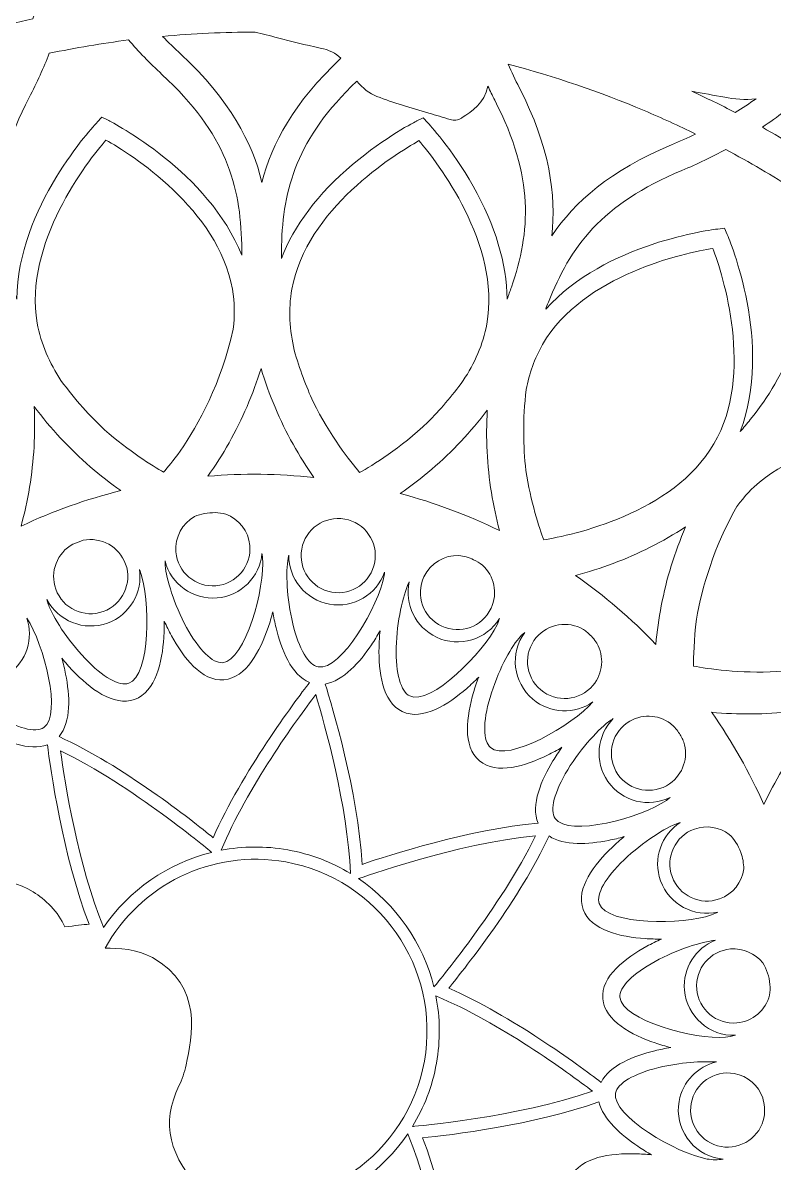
# Model space of a CAD drawing. Header units: millimetres. Extents: x -1844 to 2932, y -490 to 399.
# Drawn here: x 677.3 to 817.2, y -109.4 to 102.8 of the extents above; entities that cross this region are included whole.
import ezdxf

# ---------------------------------------------------------------- set-up
doc = ezdxf.new("R2010")
doc.units = ezdxf.units.MM
doc.header["$MEASUREMENT"] = 0
doc.layers.add('Layer 4', color=7, linetype='Continuous')

msp = doc.modelspace()

# ---------------------------------------------------------------- linework, layer by layer
at = {"layer": 'Layer 4', "lineweight": 0}
for points, knots in [([(535.91, 398.64), (290.42, 398.64), (91.41, 199.63), (91.41, -45.86), (91.41, -291.35), (290.42, -490.36), (535.91, -490.36), (781.4, -490.36), (980.41, -291.35), (980.41, -45.86), (980.41, 199.63), (781.4, 398.64), (535.91, 398.64)], [0, 0, 0, 0, 1, 1, 1, 2, 2, 2, 3, 3, 3, 4, 4, 4, 4]), ([(683.02, 119.7), (682.35, 115.16), (681.18, 109.58), (679.14, 103.52), (667.68, 101.01), (656.47, 97.45), (645.57, 92.84), (641.52, 91.12), (637.54, 89.28), (633.64, 87.3), (628.17, 90.66), (623.68, 94.23), (620.25, 97.3), (626.54, 100.77), (633.03, 103.93), (639.7, 106.75), (653.7, 112.67), (668.18, 117), (683.02, 119.7)], [0, 0, 0, 0, 1, 1, 1, 2, 2, 2, 3, 3, 3, 4, 4, 4, 5, 5, 5, 6, 6, 6, 6]), ([(720.54, 101.09), (721.93, 100.75), (723.33, 100.38), (724.7, 100.03), (727.28, 99.36), (729.95, 98.67), (732.64, 98.12), (734.29, 97.78), (735.53, 97.18), (736.52, 96.2), (727.71, 87.99), (723.66, 80.33), (721.81, 73.12), (720, 80.54), (715.89, 88.45), (706.7, 96.97), (705.52, 98.06), (704.39, 99.18), (703.31, 100.29), (709.01, 100.82), (714.75, 101.08), (720.54, 101.09)], [0, 0, 0, 0, 1, 1, 1, 2, 2, 2, 3, 3, 3, 4, 4, 4, 5, 5, 5, 6, 6, 6, 7, 7, 7, 7]), ([(696.98, 99.61), (698.85, 97.48), (700.91, 95.33), (703.21, 93.2), (715.18, 82.12), (717.79, 72.54), (718.04, 61.57), (718.05, 60.89), (718.06, 60.22), (718.05, 59.56), (711.94, 75.02), (694.02, 84.25), (693.18, 84.68), (693.18, 84.68), (692.04, 85.26), (692.04, 85.26), (692.04, 85.26), (691.16, 84.33), (691.16, 84.33), (690.5, 83.63), (676.25, 68.36), (676.2, 51.36), (675.86, 52.27), (675.52, 53.18), (675.21, 54.13), (671.74, 64.54), (670.97, 74.44), (678.49, 88.9), (679.96, 91.72), (681.19, 94.47), (682.23, 97.13), (687.11, 98.15), (692.03, 98.98), (696.98, 99.61)], [0, 0, 0, 0, 1, 1, 1, 2, 2, 2, 3, 3, 3, 4, 4, 4, 5, 5, 5, 6, 6, 6, 7, 7, 7, 8, 8, 8, 9, 9, 9, 10, 10, 10, 11, 11, 11, 11]), ([(802.52, 82.11), (801.07, 81.41), (799.57, 80.72), (798.02, 80.08), (786.59, 75.34), (780.02, 69.43), (775.74, 63.18), (776.58, 70.78), (775.43, 79.62), (769.7, 90.76), (768.95, 92.21), (768.27, 93.66), (767.63, 95.09), (776.23, 92.85), (784.69, 89.98), (792.95, 86.48), (796.19, 85.11), (799.38, 83.65), (802.52, 82.11)], [0, 0, 0, 0, 1, 1, 1, 2, 2, 2, 3, 3, 3, 4, 4, 4, 5, 5, 5, 6, 6, 6, 6]), ([(768.25, 53.62), (767.99, 52.87), (767.72, 52.13), (767.45, 51.41), (767.39, 57.95), (765.24, 65.11), (761.1, 72.43), (757.16, 79.39), (752.86, 84.01), (752.68, 84.2), (752.68, 84.2), (751.8, 85.14), (751.8, 85.14), (751.8, 85.14), (750.66, 84.56), (750.66, 84.56), (750.42, 84.45), (744.79, 81.6), (738.68, 76.44), (732.25, 71.01), (727.76, 65.04), (725.43, 58.92), (725.43, 59.7), (725.43, 60.48), (725.45, 61.28), (725.75, 71.95), (728.28, 81.28), (739.46, 91.92), (740.54, 90.66), (741.87, 89.64), (743.2, 89.12), (746.35, 87.9), (749.51, 86.97), (752.87, 85.99), (754.16, 85.61), (755.5, 85.21), (756.85, 84.8), (757.55, 84.58), (758.32, 84.69), (758.94, 85.09), (758.94, 85.09), (759.1, 85.19), (759.1, 85.19), (760.8, 86.28), (763.31, 87.9), (763.86, 91), (764.27, 90.15), (764.69, 89.28), (765.13, 88.42), (765.13, 88.42), (765.13, 88.42), (765.13, 88.42), (772.59, 73.91), (771.77, 64.02), (768.25, 53.62)], [0, 0, 0, 0, 1, 1, 1, 2, 2, 2, 3, 3, 3, 4, 4, 4, 5, 5, 5, 6, 6, 6, 7, 7, 7, 8, 8, 8, 9, 9, 9, 10, 10, 10, 11, 11, 11, 12, 12, 12, 13, 13, 13, 14, 14, 14, 15, 15, 15, 16, 16, 16, 17, 17, 17, 18, 18, 18, 18]), ([(813.78, 88.65), (812.53, 87.8), (811.23, 86.95), (809.87, 86.12), (807.23, 87.5), (804.55, 88.81), (801.84, 90.07), (803.89, 89.68), (805.93, 89.31), (807.95, 88.96), (809.66, 88.67), (811.74, 88.4), (813.78, 88.65)], [0, 0, 0, 0, 1, 1, 1, 2, 2, 2, 3, 3, 3, 4, 4, 4, 4]), ([(822.51, 89.14), (821.96, 86.35), (821.51, 83.18), (821.24, 79.68), (819.17, 80.95), (817.07, 82.18), (814.95, 83.37), (817.84, 85.33), (820.36, 87.29), (822.51, 89.14)], [0, 0, 0, 0, 1, 1, 1, 2, 2, 2, 3, 3, 3, 3]), ([(692.52, 27.09), (689.85, 29.59), (687.05, 32.63), (684.41, 36.26), (682.3, 39.47), (680.67, 43.04), (679.99, 46.94), (677.41, 61.81), (689.39, 77.05), (692.78, 81), (697.3, 78.42), (713.72, 68.12), (716.31, 53.25), (716.74, 50.75), (716.76, 48.24), (716.48, 45.78), (714.23, 35.76), (710.01, 28.06), (706.6, 23.1), (705.33, 21.37), (704.23, 20.03), (703.52, 19.19), (701.48, 20.35), (697.03, 23.08), (692.52, 27.09)], [0, 0, 0, 0, 1, 1, 1, 2, 2, 2, 3, 3, 3, 4, 4, 4, 5, 5, 5, 6, 6, 6, 7, 7, 7, 8, 8, 8, 8]), ([(740, 19.13), (738.3, 21.13), (734.43, 26.02), (731.35, 32.28), (730.04, 35.13), (728.82, 38.34), (727.83, 41.88), (726.98, 45.56), (726.69, 49.42), (727.38, 53.25), (730.03, 68.1), (746.51, 78.33), (751.04, 80.88), (754.41, 76.91), (766.32, 61.61), (763.66, 46.76), (762.98, 42.93), (761.37, 39.41), (759.28, 36.24), (757.14, 33.28), (754.89, 30.7), (752.68, 28.48), (747.62, 23.67), (742.29, 20.42), (740, 19.13)], [0, 0, 0, 0, 1, 1, 1, 2, 2, 2, 3, 3, 3, 4, 4, 4, 5, 5, 5, 6, 6, 6, 7, 7, 7, 8, 8, 8, 8]), ([(821.03, 71.66), (821.09, 68.83), (821.29, 65.85), (821.69, 62.74), (823.73, 46.56), (819.58, 37.55), (812.71, 28.98), (812.09, 28.2), (811.45, 27.46), (810.81, 26.73), (817.07, 42.79), (808.81, 62.51), (808.42, 63.41), (808.42, 63.41), (807.92, 64.58), (807.92, 64.58), (807.92, 64.58), (806.65, 64.43), (806.65, 64.43), (805.71, 64.33), (785.72, 61.88), (774.62, 49.5), (774.78, 49.94), (774.94, 50.37), (775.12, 50.81), (779.15, 61.02), (784.93, 69.1), (799.99, 75.34), (802.91, 76.55), (805.62, 77.87), (808.13, 79.23), (812.54, 76.88), (816.84, 74.36), (821.03, 71.66)], [0, 0, 0, 0, 1, 1, 1, 2, 2, 2, 3, 3, 3, 4, 4, 4, 5, 5, 5, 6, 6, 6, 7, 7, 7, 8, 8, 8, 9, 9, 9, 10, 10, 10, 11, 11, 11, 11]), ([(805.75, 60.84), (807.56, 55.96), (813.52, 37.51), (805.94, 24.46), (798.36, 11.41), (779.38, 7.44), (774.25, 6.59), (773.45, 8.77), (771.82, 13.64), (770.93, 19.53), (770.44, 23.93), (770.32, 29.01), (770.99, 34.56), (771.56, 37.48), (772.53, 40.34), (774.06, 42.97), (781.64, 56.02), (800.62, 59.99), (805.75, 60.84)], [0, 0, 0, 0, 1, 1, 1, 2, 2, 2, 3, 3, 3, 4, 4, 4, 5, 5, 5, 6, 6, 6, 6]), ([(711.74, 18.44), (713.14, 20.4), (714.47, 22.49), (715.7, 24.67), (718.16, 29.05), (720.15, 33.68), (721.65, 38.5), (723.13, 33.57), (725.12, 28.84), (727.61, 24.37), (728.81, 22.21), (730.1, 20.15), (731.47, 18.21), (724.89, 18.91), (718.28, 18.99), (711.74, 18.44)], [0, 0, 0, 0, 1, 1, 1, 2, 2, 2, 3, 3, 3, 4, 4, 4, 5, 5, 5, 5]), ([(679.42, 31.42), (682.5, 27.3), (685.99, 23.53), (689.86, 20.18), (691.71, 18.58), (693.61, 17.1), (695.54, 15.75), (689.17, 14.16), (682.95, 11.95), (676.97, 9.15), (677.62, 11.49), (678.15, 13.91), (678.56, 16.39), (679.38, 21.35), (679.67, 26.38), (679.42, 31.42)], [0, 0, 0, 0, 1, 1, 1, 2, 2, 2, 3, 3, 3, 4, 4, 4, 5, 5, 5, 5]), ([(747.54, 15.22), (749.54, 16.59), (751.51, 18.11), (753.43, 19.75), (757.24, 23.02), (760.7, 26.69), (763.75, 30.71), (763.45, 25.57), (763.71, 20.44), (764.52, 15.39), (764.91, 12.97), (765.41, 10.61), (766.03, 8.33), (760.12, 11.2), (753.93, 13.51), (747.54, 15.22)], [0, 0, 0, 0, 1, 1, 1, 2, 2, 2, 3, 3, 3, 4, 4, 4, 5, 5, 5, 5]), ([(802.15, -16.9), (802.14, -15.22), (802.2, -12.04), (802.69, -8.19), (803.72, -2.26), (805.87, 5.16), (810.21, 12.82), (811.65, 14.77), (813.1, 16.25), (814.42, 17.35), (826, 27.02), (845.2, 24.25), (850.31, 23.3), (850.34, 18.1), (849.63, -1.28), (838.04, -10.95), (826.46, -20.62), (807.26, -17.86), (802.15, -16.9)], [0, 0, 0, 0, 1, 1, 1, 2, 2, 2, 3, 3, 3, 4, 4, 4, 5, 5, 5, 6, 6, 6, 6]), ([(711.1, 11.51), (711.76, 11.57), (712.42, 11.63), (713.09, 11.68), (713.78, 11.66), (714.46, 11.55), (715.12, 11.39), (717.52, 10.47), (719.33, 8.25), (719.56, 5.52), (719.88, 1.73), (717.06, -1.62), (713.26, -1.95), (709.47, -2.27), (706.12, 0.56), (705.8, 4.35), (705.56, 7.12), (707.01, 9.64), (709.27, 10.93), (709.85, 11.18), (710.46, 11.38), (711.1, 11.51)], [0, 0, 0, 0, 1, 1, 1, 2, 2, 2, 3, 3, 3, 4, 4, 4, 5, 5, 5, 6, 6, 6, 7, 7, 7, 7]), ([(737.22, 10.47), (740.97, 9.8), (743.47, 6.2), (742.8, 2.45), (742.13, -1.29), (738.53, -3.8), (734.79, -3.13), (731.04, -2.46), (728.53, 1.14), (729.21, 4.89), (729.88, 8.63), (733.47, 11.14), (737.22, 10.47)], [0, 0, 0, 0, 1, 1, 1, 2, 2, 2, 3, 3, 3, 4, 4, 4, 4]), ([(780.17, -0.01), (782.51, 0.59), (784.86, 1.34), (787.2, 2.22), (791.9, 3.99), (796.4, 6.25), (800.65, 8.99), (798.61, 4.26), (797.1, -0.65), (796.13, -5.67), (795.67, -8.08), (795.33, -10.49), (795.13, -12.85), (790.56, -8.09), (785.55, -3.79), (780.17, -0.01)], [0, 0, 0, 0, 1, 1, 1, 2, 2, 2, 3, 3, 3, 4, 4, 4, 5, 5, 5, 5]), ([(686.63, 5.8), (687.27, 6.05), (687.91, 6.28), (688.56, 6.51), (691.86, 7.18), (695.25, 5.36), (696.43, 2.1), (697.72, -1.48), (695.86, -5.45), (692.28, -6.74), (688.7, -8.04), (684.73, -6.18), (683.44, -2.59), (682.27, 0.65), (683.69, 4.2), (686.63, 5.8)], [0, 0, 0, 0, 1, 1, 1, 2, 2, 2, 3, 3, 3, 4, 4, 4, 5, 5, 5, 5]), ([(713.46, -4.22), (717.94, -3.84), (721.41, -0.27), (721.82, 4.06), (721.86, 3.83), (721.89, 3.6), (721.91, 3.36), (722.39, -2.26), (718.78, -15.89), (714.46, -16.26), (712.64, -16.41), (710.08, -13.9), (707.79, -9.71), (705.46, -5.43), (704.02, -0.66), (703.81, 1.83), (703.78, 2.11), (703.77, 2.39), (703.78, 2.67), (704.86, -1.61), (708.92, -4.6), (713.46, -4.22)], [0, 0, 0, 0, 1, 1, 1, 2, 2, 2, 3, 3, 3, 4, 4, 4, 5, 5, 5, 6, 6, 6, 7, 7, 7, 7]), ([(726.68, 3.16), (726.72, 3.36), (726.77, 3.56), (726.82, 3.76), (726.77, -0.64), (729.91, -4.57), (734.38, -5.37), (738.86, -6.17), (743.16, -3.58), (744.65, 0.56), (744.62, 0.36), (744.6, 0.16), (744.57, -0.04), (743.58, -5.59), (736.56, -17.83), (732.29, -17.06), (730.49, -16.74), (728.67, -13.66), (727.55, -9.01), (726.4, -4.27), (726.24, 0.7), (726.68, 3.16)], [0, 0, 0, 0, 1, 1, 1, 2, 2, 2, 3, 3, 3, 4, 4, 4, 5, 5, 5, 6, 6, 6, 7, 7, 7, 7]), ([(764.46, -6.14), (762.84, -9.59), (758.72, -11.08), (755.27, -9.46), (751.83, -7.84), (750.34, -3.72), (751.96, -0.28), (753.17, 2.3), (755.78, 3.78), (758.46, 3.69), (759.39, 3.57), (760.32, 3.32), (761.21, 2.9), (761.8, 2.62), (762.34, 2.29), (762.84, 1.91), (765.03, -0.08), (765.78, -3.33), (764.46, -6.14)], [0, 0, 0, 0, 1, 1, 1, 2, 2, 2, 3, 3, 3, 4, 4, 4, 5, 5, 5, 6, 6, 6, 6]), ([(682.06, -5.39), (681.95, -5.09), (681.87, -4.8), (681.79, -4.5), (683.89, -8.51), (688.68, -10.47), (693.06, -8.89), (697.23, -7.38), (699.65, -3.14), (699.02, 1.1), (699.06, 0.99), (699.11, 0.89), (699.15, 0.79), (701.07, -4.52), (701.11, -18.63), (697.03, -20.1), (695.31, -20.72), (692.19, -18.96), (688.9, -15.5), (685.53, -11.96), (682.91, -7.74), (682.06, -5.39)], [0, 0, 0, 0, 1, 1, 1, 2, 2, 2, 3, 3, 3, 4, 4, 4, 5, 5, 5, 6, 6, 6, 7, 7, 7, 7]), ([(746.81, -13.45), (746.92, -8.57), (748.06, -3.73), (749.12, -1.47), (749.16, -1.39), (749.2, -1.31), (749.24, -1.23), (748.33, -5.33), (750.35, -9.67), (754.31, -11.53), (758.56, -13.52), (763.59, -11.96), (766.01, -8.06), (765.89, -8.44), (765.74, -8.82), (765.57, -9.19), (763.17, -14.29), (753.23, -24.3), (749.31, -22.46), (747.65, -21.68), (746.69, -18.23), (746.81, -13.45)], [0, 0, 0, 0, 1, 1, 1, 2, 2, 2, 3, 3, 3, 4, 4, 4, 5, 5, 5, 6, 6, 6, 7, 7, 7, 7]), ([(662.92, -17.98), (662.57, -17.48), (662.28, -16.95), (662.05, -16.41), (665.01, -20.31), (670.55, -21.22), (674.61, -18.4), (678.03, -16.02), (679.32, -11.72), (678.06, -7.95), (681.23, -12.88), (684.66, -25.9), (681.19, -28.32), (679.69, -29.36), (676.22, -28.47), (672.14, -25.98), (667.97, -23.44), (664.35, -20.03), (662.92, -17.98)], [0, 0, 0, 0, 1, 1, 1, 2, 2, 2, 3, 3, 3, 4, 4, 4, 5, 5, 5, 6, 6, 6, 6]), ([(685.28, -18.4), (685.09, -17.43), (684.85, -16.43), (684.58, -15.45), (685.23, -16.23), (685.9, -17), (686.58, -17.71), (689.67, -20.96), (694.19, -24.53), (698.12, -23.11), (702.06, -21.69), (703.25, -16.06), (703.55, -11.58), (703.62, -10.59), (703.65, -9.57), (703.64, -8.54), (704.06, -9.47), (704.51, -10.38), (704.98, -11.25), (707.13, -15.19), (710.57, -19.81), (714.74, -19.45), (718.9, -19.1), (721.51, -13.96), (722.97, -9.72), (723.29, -8.78), (723.58, -7.8), (723.84, -6.81), (724, -7.82), (724.2, -8.81), (724.43, -9.77), (725.39, -13.75), (727.25, -18.55), (730.69, -19.92), (727.86, -23.6), (718.16, -36.58), (712.74, -48.83), (708.79, -45.61), (695.81, -35.36), (684.05, -30.01), (686.38, -27.26), (686.05, -22.3), (685.28, -18.4)], [0, 0, 0, 0, 1, 1, 1, 2, 2, 2, 3, 3, 3, 4, 4, 4, 5, 5, 5, 6, 6, 6, 7, 7, 7, 8, 8, 8, 9, 9, 9, 10, 10, 10, 11, 11, 11, 12, 12, 12, 13, 13, 13, 14, 14, 14, 14]), ([(783.42, -20.48), (780.97, -23.39), (776.6, -23.76), (773.69, -21.31), (770.78, -18.85), (770.41, -14.49), (772.87, -11.58), (775.07, -8.97), (778.8, -8.41), (781.64, -10.08), (781.9, -10.26), (782.16, -10.45), (782.4, -10.66), (783.1, -11.24), (783.68, -11.91), (784.15, -12.64), (785.53, -15.08), (785.33, -18.22), (783.42, -20.48)], [0, 0, 0, 0, 1, 1, 1, 2, 2, 2, 3, 3, 3, 4, 4, 4, 5, 5, 5, 6, 6, 6, 6]), ([(733.59, -20.23), (736.99, -19.66), (740.08, -16.1), (742.2, -12.94), (742.75, -12.12), (743.28, -11.25), (743.79, -10.36), (743.69, -11.38), (743.62, -12.39), (743.6, -13.37), (743.49, -17.86), (744.16, -23.58), (747.94, -25.36), (751.73, -27.14), (756.56, -23.99), (759.94, -21.04), (760.69, -20.39), (761.43, -19.69), (762.15, -18.96), (761.79, -19.91), (761.46, -20.87), (761.19, -21.81), (759.92, -26.12), (759.08, -31.82), (762.28, -34.52), (765.48, -37.21), (770.95, -35.43), (774.98, -33.45), (775.87, -33.02), (776.77, -32.53), (777.65, -32.01), (777.06, -32.84), (776.5, -33.68), (775.98, -34.52), (773.85, -38.02), (771.76, -42.73), (773.23, -46.14), (760.48, -47.21), (745.22, -52.17), (740.48, -53.79), (739.63, -40.18), (734.88, -24.32), (733.59, -20.23)], [0, 0, 0, 0, 1, 1, 1, 2, 2, 2, 3, 3, 3, 4, 4, 4, 5, 5, 5, 6, 6, 6, 7, 7, 7, 8, 8, 8, 9, 9, 9, 10, 10, 10, 11, 11, 11, 12, 12, 12, 13, 13, 13, 14, 14, 14, 14]), ([(764.26, -22.72), (765.64, -18.04), (767.99, -13.65), (769.6, -11.74), (769.94, -11.34), (770.31, -10.97), (770.71, -10.64), (767.91, -14.5), (768.53, -19.93), (772.22, -23.05), (775.47, -25.79), (780.07, -25.88), (783.4, -23.57), (779.65, -27.89), (767.63, -34.84), (764.35, -32.07), (762.95, -30.89), (762.91, -27.3), (764.26, -22.72)], [0, 0, 0, 0, 1, 1, 1, 2, 2, 2, 3, 3, 3, 4, 4, 4, 5, 5, 5, 6, 6, 6, 6]), ([(714.24, -51.12), (719.06, -39.55), (728.25, -26.9), (731.82, -22.21), (733.53, -27.84), (737.77, -42.9), (738.28, -55.42), (738.28, -55.42), (738.29, -55.49), (738.29, -55.49), (734.8, -53.38), (730.88, -51.85), (726.63, -51.1), (722.4, -50.34), (718.21, -50.41), (714.22, -51.17), (714.22, -51.17), (714.24, -51.12), (714.24, -51.12)], [0, 0, 0, 0, 1, 1, 1, 2, 2, 2, 3, 3, 3, 4, 4, 4, 5, 5, 5, 6, 6, 6, 6]), ([(815.24, -42.67), (812.57, -36.71), (809.33, -30.98), (805.58, -25.59), (805.56, -25.56), (805.53, -25.52), (805.51, -25.49), (807.93, -25.72), (810.42, -25.83), (812.94, -25.8), (817.96, -25.75), (822.97, -25.16), (827.89, -24.04), (824.36, -27.79), (821.26, -31.88), (818.63, -36.27), (817.37, -38.38), (816.24, -40.52), (815.24, -42.67)], [0, 0, 0, 0, 1, 1, 1, 2, 2, 2, 3, 3, 3, 4, 4, 4, 5, 5, 5, 6, 6, 6, 6]), ([(679.26, -58.93), (676.46, -57.2), (673.7, -56.64), (671.46, -57.34), (671.46, -57.34), (669.06, -58.11), (669.06, -58.11), (663.01, -60.02), (656.8, -61.99), (650.7, -64.19), (650.28, -63.88), (649.86, -63.58), (649.45, -63.31), (648.11, -62.4), (646.63, -61.54), (645.13, -60.78), (646.54, -60.95), (647.96, -61.07), (649.32, -61.1), (653.81, -61.21), (659.53, -60.54), (661.31, -56.76), (663.08, -52.97), (659.94, -48.14), (656.99, -44.76), (656.34, -44.01), (655.63, -43.27), (654.91, -42.55), (655.86, -42.91), (656.82, -43.24), (657.76, -43.51), (662.07, -44.78), (667.77, -45.62), (670.47, -42.42), (673.16, -39.22), (671.37, -33.75), (669.4, -29.72), (668.96, -28.83), (668.48, -27.93), (667.96, -27.05), (668.79, -27.64), (669.63, -28.2), (670.47, -28.71), (673.9, -30.8), (678.48, -32.85), (681.87, -31.55), (682.42, -35.84), (684.73, -52.21), (689.64, -64.91), (688.58, -65.02), (687.02, -65.19), (685.1, -65.43), (683.96, -62.62), (681.39, -60.25), (679.26, -58.93)], [0, 0, 0, 0, 1, 1, 1, 2, 2, 2, 3, 3, 3, 4, 4, 4, 5, 5, 5, 6, 6, 6, 7, 7, 7, 8, 8, 8, 9, 9, 9, 10, 10, 10, 11, 11, 11, 12, 12, 12, 13, 13, 13, 14, 14, 14, 15, 15, 15, 16, 16, 16, 17, 17, 17, 18, 18, 18, 18]), ([(786.72, -26.97), (786.88, -26.86), (787.05, -26.76), (787.21, -26.66), (784.16, -29.75), (783.64, -34.68), (786.21, -38.36), (788.84, -42.13), (793.8, -43.32), (797.8, -41.34), (797.58, -41.53), (797.35, -41.71), (797.1, -41.88), (792.48, -45.11), (778.86, -48.8), (776.38, -45.24), (775.34, -43.74), (776.23, -40.27), (778.72, -36.19), (781.26, -32.03), (784.67, -28.4), (786.72, -26.97)], [0, 0, 0, 0, 1, 1, 1, 2, 2, 2, 3, 3, 3, 4, 4, 4, 5, 5, 5, 6, 6, 6, 7, 7, 7, 7]), ([(789.8, -27.45), (792.29, -25.71), (795.53, -25.86), (797.85, -27.56), (798.41, -28.05), (798.92, -28.6), (799.37, -29.24), (799.77, -29.81), (800.08, -30.42), (800.34, -31.04), (801.21, -33.85), (800.23, -37.01), (797.69, -38.78), (794.57, -40.95), (790.26, -40.18), (788.08, -37.06), (785.91, -33.93), (786.68, -29.62), (789.8, -27.45)], [0, 0, 0, 0, 1, 1, 1, 2, 2, 2, 3, 3, 3, 4, 4, 4, 5, 5, 5, 6, 6, 6, 6]), ([(692.32, -65.47), (687.56, -53.92), (685.12, -38.53), (684.32, -32.65), (697.52, -39.01), (712.29, -51.42), (712.45, -51.55), (712.45, -51.55), (712.45, -51.56), (712.45, -51.56), (704.28, -53.57), (697.09, -58.57), (692.34, -65.51), (692.34, -65.51), (692.32, -65.47), (692.32, -65.47)], [0, 0, 0, 0, 1, 1, 1, 2, 2, 2, 3, 3, 3, 4, 4, 4, 5, 5, 5, 5]), ([(799.31, -46.11), (799.44, -46.07), (799.56, -46.03), (799.68, -45.99), (796.16, -48.25), (794.52, -52.74), (796, -56.84), (797.59, -61.24), (802.22, -63.69), (806.67, -62.68), (806.29, -62.88), (805.9, -63.05), (805.49, -63.2), (800.18, -65.12), (786.07, -65.16), (784.6, -61.09), (783.98, -59.36), (785.74, -56.25), (789.2, -52.95), (792.74, -49.58), (796.96, -46.96), (799.31, -46.11)], [0, 0, 0, 0, 1, 1, 1, 2, 2, 2, 3, 3, 3, 4, 4, 4, 5, 5, 5, 6, 6, 6, 7, 7, 7, 7]), ([(802.3, -47.22), (804.57, -46.4), (807, -46.86), (808.8, -48.21), (809.73, -49.13), (810.47, -50.26), (810.94, -51.57), (811.31, -52.58), (811.48, -53.61), (811.48, -54.62), (811.15, -57.09), (809.5, -59.31), (806.99, -60.21), (803.41, -61.51), (799.44, -59.65), (798.15, -56.06), (796.86, -52.48), (798.72, -48.52), (802.3, -47.22)], [0, 0, 0, 0, 1, 1, 1, 2, 2, 2, 3, 3, 3, 4, 4, 4, 5, 5, 5, 6, 6, 6, 6]), ([(739.81, -56.45), (740, -56.38), (758.14, -49.86), (772.73, -48.47), (766.36, -61.66), (754, -76.38), (753.87, -76.53), (753.87, -76.53), (753.82, -76.59), (753.82, -76.59), (751.79, -68.4), (746.77, -61.2), (739.79, -56.45), (739.79, -56.45), (739.81, -56.45), (739.81, -56.45)], [0, 0, 0, 0, 1, 1, 1, 2, 2, 2, 3, 3, 3, 4, 4, 4, 5, 5, 5, 5]), ([(786.3, -49.33), (787.27, -49.14), (788.27, -48.91), (789.25, -48.63), (788.47, -49.28), (787.7, -49.95), (786.99, -50.63), (783.74, -53.72), (780.17, -58.24), (781.59, -62.17), (783.01, -66.11), (788.64, -67.3), (793.12, -67.6), (794.11, -67.67), (795.13, -67.7), (796.16, -67.69), (795.23, -68.11), (794.32, -68.56), (793.45, -69.03), (789.51, -71.18), (784.89, -74.62), (785.25, -78.79), (785.6, -82.95), (790.74, -85.56), (794.98, -87.02), (795.92, -87.34), (796.9, -87.63), (797.89, -87.89), (796.88, -88.05), (795.89, -88.25), (794.93, -88.48), (791.1, -89.41), (786.51, -91.16), (784.95, -94.36), (780.66, -91.08), (768.29, -82), (756.59, -76.82), (759.78, -72.91), (769.84, -60.17), (775.24, -48.51), (778.06, -50.38), (782.64, -50.05), (786.3, -49.33)], [0, 0, 0, 0, 1, 1, 1, 2, 2, 2, 3, 3, 3, 4, 4, 4, 5, 5, 5, 6, 6, 6, 7, 7, 7, 8, 8, 8, 9, 9, 9, 10, 10, 10, 11, 11, 11, 12, 12, 12, 13, 13, 13, 14, 14, 14, 14]), ([(711.06, -115.11), (704.44, -108.12), (702.99, -101.92), (706.36, -95.02), (706.94, -93.83), (707.39, -92.52), (707.69, -91.12), (708.83, -85.98), (710.94, -76.42), (701.43, -71.15), (698.59, -69.58), (695.09, -69.33), (692.62, -69.4), (699.04, -57.73), (712.41, -50.87), (726.23, -53.34), (743.56, -56.44), (755.14, -73.07), (752.04, -90.4), (748.94, -107.74), (732.32, -119.32), (714.98, -116.22), (713.7, -115.99), (712.46, -115.68), (711.24, -115.31), (711.18, -115.24), (711.12, -115.18), (711.06, -115.11)], [0, 0, 0, 0, 1, 1, 1, 2, 2, 2, 3, 3, 3, 4, 4, 4, 5, 5, 5, 6, 6, 6, 7, 7, 7, 8, 8, 8, 9, 9, 9, 9]), ([(806.2, -67.9), (802.55, -69.36), (800.11, -73.08), (800.46, -77.2), (800.88, -82.1), (805.08, -85.78), (809.94, -85.6), (809.34, -85.79), (808.71, -85.91), (808.06, -85.97), (802.44, -86.44), (788.81, -82.83), (788.44, -78.52), (788.29, -76.69), (790.8, -74.14), (794.99, -71.85), (799.1, -69.61), (803.64, -68.2), (806.2, -67.9)], [0, 0, 0, 0, 1, 1, 1, 2, 2, 2, 3, 3, 3, 4, 4, 4, 5, 5, 5, 6, 6, 6, 6]), ([(810.2, -83.3), (806.4, -83.63), (803.06, -80.8), (802.73, -77.01), (802.41, -73.22), (805.23, -69.87), (809.03, -69.54), (811.41, -69.34), (813.62, -70.38), (815.01, -72.12), (815.74, -73.3), (816.22, -74.67), (816.35, -76.14), (816.4, -76.82), (816.38, -77.49), (816.3, -78.13), (815.59, -80.9), (813.2, -83.05), (810.2, -83.3)], [0, 0, 0, 0, 1, 1, 1, 2, 2, 2, 3, 3, 3, 4, 4, 4, 5, 5, 5, 6, 6, 6, 6]), ([(754.29, -90.8), (755.05, -86.53), (754.98, -82.3), (754.19, -78.28), (754.19, -78.28), (754.3, -78.32), (754.3, -78.32), (765.97, -83.18), (778.75, -92.51), (783.33, -96), (769.49, -100.86), (750.2, -102.54), (750, -102.55), (750, -102.55), (749.83, -102.57), (749.83, -102.57), (751.97, -99.05), (753.52, -95.1), (754.29, -90.8)], [0, 0, 0, 0, 1, 1, 1, 2, 2, 2, 3, 3, 3, 4, 4, 4, 5, 5, 5, 6, 6, 6, 6]), ([(787.64, -96.35), (787.96, -94.54), (791.04, -92.72), (795.69, -91.6), (799.62, -90.65), (803.71, -90.38), (806.39, -90.56), (802.94, -91.38), (800.11, -94.17), (799.45, -97.89), (798.56, -102.87), (801.89, -107.65), (806.88, -108.55), (807.14, -108.59), (807.41, -108.63), (807.67, -108.65), (806.7, -108.8), (805.68, -108.8), (804.66, -108.62), (799.11, -107.63), (786.87, -100.61), (787.64, -96.35)], [0, 0, 0, 0, 1, 1, 1, 2, 2, 2, 3, 3, 3, 4, 4, 4, 5, 5, 5, 6, 6, 6, 7, 7, 7, 7]), ([(807.28, -106.3), (803.53, -105.63), (801.03, -102.04), (801.7, -98.29), (802.37, -94.54), (805.96, -92.04), (809.71, -92.71), (812.26, -93.16), (814.23, -94.97), (815.02, -97.26), (815.33, -98.37), (815.43, -99.55), (815.28, -100.76), (814.59, -104.48), (811.01, -106.97), (807.28, -106.3)], [0, 0, 0, 0, 1, 1, 1, 2, 2, 2, 3, 3, 3, 4, 4, 4, 5, 5, 5, 5]), ([(791.76, -106.25), (792.58, -106.8), (793.45, -107.34), (794.34, -107.84), (793.32, -107.74), (792.31, -107.68), (791.33, -107.65), (786.84, -107.54), (781.12, -108.21), (779.34, -112), (777.56, -115.78), (780.71, -120.61), (783.66, -123.99), (784.31, -124.74), (785.01, -125.48), (785.74, -126.2), (784.79, -125.84), (783.83, -125.51), (782.89, -125.24), (778.58, -123.97), (772.88, -123.13), (770.18, -126.33), (767.49, -129.53), (769.27, -135), (771.25, -139.04), (771.68, -139.92), (772.17, -140.82), (772.69, -141.71), (771.86, -141.11), (771.02, -140.55), (770.18, -140.04), (766.94, -138.06), (762.67, -136.13), (759.35, -137.01), (758.62, -131.56), (756.29, -116.53), (751.72, -104.68), (756.68, -104.18), (772.52, -102.31), (784.54, -97.99), (785.28, -101.25), (788.71, -104.2), (791.76, -106.25)], [0, 0, 0, 0, 1, 1, 1, 2, 2, 2, 3, 3, 3, 4, 4, 4, 5, 5, 5, 6, 6, 6, 7, 7, 7, 8, 8, 8, 9, 9, 9, 10, 10, 10, 11, 11, 11, 12, 12, 12, 13, 13, 13, 14, 14, 14, 14]), ([(757.03, -136.9), (744.45, -130.91), (730.35, -119.3), (728.78, -117.99), (736.99, -115.96), (744.21, -110.93), (748.95, -103.92), (748.95, -103.92), (749.04, -104.12), (749.04, -104.12), (753.78, -115.65), (756.22, -131), (757.03, -136.9)], [0, 0, 0, 0, 1, 1, 1, 2, 2, 2, 3, 3, 3, 4, 4, 4, 4])]:
    msp.add_open_spline(points, degree=3, knots=knots, dxfattribs=at)

doc.saveas('drawing.dxf')
